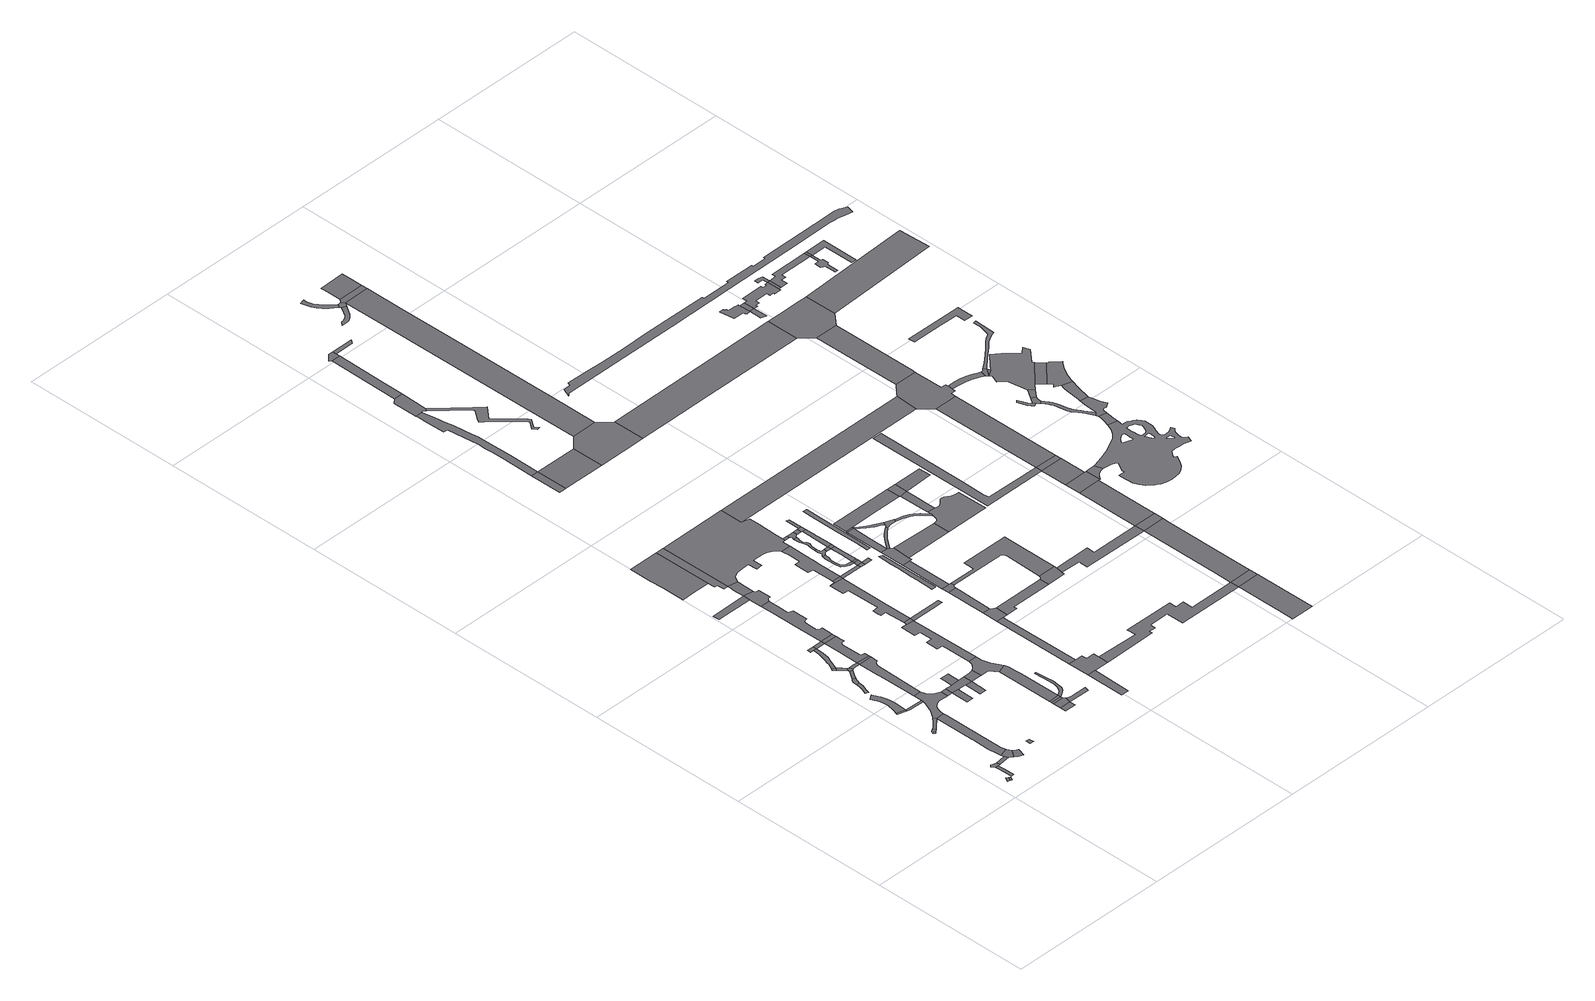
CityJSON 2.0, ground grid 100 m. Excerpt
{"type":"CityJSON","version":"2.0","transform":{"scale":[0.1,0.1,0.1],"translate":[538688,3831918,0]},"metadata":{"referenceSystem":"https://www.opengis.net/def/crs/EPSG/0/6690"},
"CityObjects":{
"road1":{"type":"Road","geometry":[{"type":"MultiSurface","lod":"1","boundaries":[[[0,1,2,3]]]}]},
"road2":{"type":"Road","geometry":[{"type":"MultiSurface","lod":"1","boundaries":[[[3,2,4,5]]]}]},
"road3":{"type":"Road","geometry":[{"type":"MultiSurface","lod":"1","boundaries":[[[6,7,8,9,10,11,12]]]}]},
"road4":{"type":"Road","geometry":[{"type":"MultiSurface","lod":"1","boundaries":[[[13,14,15,8,7,16,17]]]}]},
"road5":{"type":"Road","attributes":{"RoadStructureAttribute.sectionType":"1"},"geometry":[{"type":"MultiSurface","lod":"1","boundaries":[[[18,19,17,16,20,21]]]}]},
"road6":{"type":"Road","attributes":{"RoadStructureAttribute.sectionType":"1"},"geometry":[{"type":"MultiSurface","lod":"1","boundaries":[[[22,23,24,25]]]}]},
"road7":{"type":"Road","geometry":[{"type":"MultiSurface","lod":"1","boundaries":[[[26,27,18,21,28,29]]]}]},
"road8":{"type":"Road","geometry":[{"type":"MultiSurface","lod":"1","boundaries":[[[30,31,22,25,32]]]}]},
"road9":{"type":"Road","geometry":[{"type":"MultiSurface","lod":"1","boundaries":[[[33,29,28,34,35,36]]]}]},
"road10":{"type":"Road","geometry":[{"type":"MultiSurface","lod":"1","boundaries":[[[37,38,39,40,30,32,41,42]]]}]},
"road11":{"type":"Road","geometry":[{"type":"MultiSurface","lod":"1","boundaries":[[[43,44,45,46]]]}]},
"road12":{"type":"Road","attributes":{"RoadStructureAttribute.sectionType":"1"},"geometry":[{"type":"MultiSurface","lod":"1","boundaries":[[[42,47,48,49,50,51,52,27,26,53,54,55,56,57]]]}]},
"road13":{"type":"Road","attributes":{"RoadStructureAttribute.sectionType":"1"},"geometry":[{"type":"MultiSurface","lod":"1","boundaries":[[[58,59,60,61,62,63,64,65,66,67,68,69,43,46]]]}]},
"road14":{"type":"Road","attributes":{"RoadStructureAttribute.sectionType":"1"},"geometry":[{"type":"MultiSurface","lod":"1","boundaries":[[[70,46,45,71,72,73,74]]]}]},
"road15":{"type":"Road","attributes":{"RoadStructureAttribute.sectionType":"1"},"geometry":[{"type":"MultiSurface","lod":"1","boundaries":[[[75,76,77,78,79,80,81,82]]]}]},
"road16":{"type":"Road","geometry":[{"type":"MultiSurface","lod":"1","boundaries":[[[83,84,85,86]]]}]},
"road17":{"type":"Road","geometry":[{"type":"MultiSurface","lod":"1","boundaries":[[[87,88,89,78,77,90,91,92]]]}]},
"road18":{"type":"Road","geometry":[{"type":"MultiSurface","lod":"1","boundaries":[[[93,74,73,94,95,96,97,98,99,37,42,57,100,101,102,103,104,105,106,107,108,109,110,111]]]}]},
"road19":{"type":"Road","geometry":[{"type":"MultiSurface","lod":"1","boundaries":[[[112,113,114,115]]]}]},
"road20":{"type":"Road","attributes":{"RoadStructureAttribute.sectionType":"1"},"geometry":[{"type":"MultiSurface","lod":"1","boundaries":[[[116,87,92,117,118]]]}]},
"road21":{"type":"Road","attributes":{"RoadStructureAttribute.sectionType":"1"},"geometry":[{"type":"MultiSurface","lod":"1","boundaries":[[[119,120,115,114,121,122,123]]]}]},
"road22":{"type":"Road","geometry":[{"type":"MultiSurface","lod":"1","boundaries":[[[124,123,122,125,116,118,126,127]]]}]},
"road23":{"type":"Road","attributes":{"RoadStructureAttribute.sectionType":"1"},"geometry":[{"type":"MultiSurface","lod":"1","boundaries":[[[128,129,130,131,132,112,115,133,134,135,136,137,138]]]}]},
"road24":{"type":"Road","attributes":{"RoadStructureAttribute.sectionType":"1"},"geometry":[{"type":"MultiSurface","lod":"1","boundaries":[[[139,140,127,126,141,142,143,144]]]}]},
"road25":{"type":"Road","attributes":{"RoadStructureAttribute.sectionType":"1"},"geometry":[{"type":"MultiSurface","lod":"1","boundaries":[[[143,145,146,147,148,149,93,111,150,151,152,153,154]]]}]},
"road26":{"type":"Road","geometry":[{"type":"MultiSurface","lod":"1","boundaries":[[[107,106,155,156]]]}]},
"road27":{"type":"Road","geometry":[{"type":"MultiSurface","lod":"1","boundaries":[[[157,158,159,128,138,160]]]}]},
"road28":{"type":"Road","geometry":[{"type":"MultiSurface","lod":"1","boundaries":[[[155,161,162,163]]]}]},
"road29":{"type":"Road","geometry":[{"type":"MultiSurface","lod":"1","boundaries":[[[144,143,154,164]]]}]},
"road30":{"type":"Road","attributes":{"RoadStructureAttribute.sectionType":"1"},"geometry":[{"type":"MultiSurface","lod":"1","boundaries":[[[165,160,138,166]]]}]},
"road31":{"type":"Road","geometry":[{"type":"MultiSurface","lod":"1","boundaries":[[[167,168,169,156,155,163,170,171,172]]]}]},
"road32":{"type":"Road","attributes":{"RoadStructureAttribute.sectionType":"1"},"geometry":[{"type":"MultiSurface","lod":"1","boundaries":[[[166,173,144,164,174,175,176,177,178,179,180,181,182,183,184]]]}]},
"road33":{"type":"Road","geometry":[{"type":"MultiSurface","lod":"1","boundaries":[[[185,186,187,188,169,168]]]}]},
"road34":{"type":"Road","geometry":[{"type":"MultiSurface","lod":"1","boundaries":[[[171,189,190,172]]]}]},
"road35":{"type":"Road","geometry":[{"type":"MultiSurface","lod":"1","boundaries":[[[191,165,166,184]]]}]},
"road36":{"type":"Road","attributes":{"RoadStructureAttribute.sectionType":"1"},"geometry":[{"type":"MultiSurface","lod":"1","boundaries":[[[192,193,194,195,196,197]]]}]},
"road37":{"type":"Road","geometry":[{"type":"MultiSurface","lod":"1","boundaries":[[[198,199,200,201]]]}]},
"road38":{"type":"Road","attributes":{"RoadStructureAttribute.sectionType":"1"},"geometry":[{"type":"MultiSurface","lod":"1","boundaries":[[[202,203,204,167,172,205]]]}]},
"road39":{"type":"Road","attributes":{"RoadStructureAttribute.sectionType":"1"},"geometry":[{"type":"MultiSurface","lod":"1","boundaries":[[[206,207,208,209,210,211,212,213,214,215,216,217,218,219,220,221,222,223,224,165,191]]]}]},
"road40":{"type":"Road","geometry":[{"type":"MultiSurface","lod":"1","boundaries":[[[225,198,201,226,227]]]}]},
"road41":{"type":"Road","geometry":[{"type":"MultiSurface","lod":"1","boundaries":[[[228,225,227,229]]]}]},
"road42":{"type":"Road","attributes":{"RoadStructureAttribute.sectionType":"1"},"geometry":[{"type":"MultiSurface","lod":"1","boundaries":[[[230,228,229,231]]]}]},
"road43":{"type":"Road","attributes":{"RoadStructureAttribute.sectionType":"1"},"geometry":[{"type":"MultiSurface","lod":"1","boundaries":[[[232,233,234,235,236,237,238]]]}]},
"road44":{"type":"Road","attributes":{"RoadStructureAttribute.sectionType":"1"},"geometry":[{"type":"MultiSurface","lod":"1","boundaries":[[[239,240,241,242,243,244,230,231]]]}]},
"road45":{"type":"Road","geometry":[{"type":"MultiSurface","lod":"1","boundaries":[[[197,196,222,221,245,246,247,248,249,250,251]]]}]},
"road46":{"type":"Road","attributes":{"RoadStructureAttribute.sectionType":"1"},"geometry":[{"type":"MultiSurface","lod":"1","boundaries":[[[252,253,254,197,251,255,256,257]]]}]},
"road47":{"type":"Road","geometry":[{"type":"MultiSurface","lod":"1","boundaries":[[[258,259,260,261,262,263,264,202,205,265,243,242]]]}]},
"road48":{"type":"Road","geometry":[{"type":"MultiSurface","lod":"1","boundaries":[[[266,267,268,269,226,201]]]}]},
"road49":{"type":"Road","attributes":{"RoadStructureAttribute.sectionType":"1"},"geometry":[{"type":"MultiSurface","lod":"1","boundaries":[[[270,271,272,273,274,275,276,277,278,279,280,281,231,229]]]}]},
"road50":{"type":"Road","geometry":[{"type":"MultiSurface","lod":"1","boundaries":[[[238,237,282,283,284,252,285]]]}]},
"road51":{"type":"Road","attributes":{"RoadStructureAttribute.sectionType":"1"},"geometry":[{"type":"MultiSurface","lod":"1","boundaries":[[[286,287,288,289,290,291,292,262,261,293]]]}]},
"road52":{"type":"Road","geometry":[{"type":"MultiSurface","lod":"1","boundaries":[[[294,295,296,286,293]]]}]},
"road53":{"type":"Road","attributes":{"RoadStructureAttribute.sectionType":"1"},"geometry":[{"type":"MultiSurface","lod":"1","boundaries":[[[297,298,299,300,301]]]}]},
"road54":{"type":"Road","attributes":{"RoadStructureAttribute.sectionType":"1"},"geometry":[{"type":"MultiSurface","lod":"1","boundaries":[[[302,303,304,305,306,307,308,309,310,311,312,295,294,313,314,315,316]]]}]},
"road55":{"type":"Road","geometry":[{"type":"MultiSurface","lod":"1","boundaries":[[[317,297,301,318,319,320,321,322,323]]]}]},
"road56":{"type":"Road","geometry":[{"type":"MultiSurface","lod":"1","boundaries":[[[324,325,294,293]]]}]},
"road57":{"type":"Road","geometry":[{"type":"MultiSurface","lod":"1","boundaries":[[[326,327,328,302,316,329]]]}]},
"road58":{"type":"Road","geometry":[{"type":"MultiSurface","lod":"1","boundaries":[[[285,252,257,330,331,332,333,334,335,336,337,338,339,340,341,342,343,344,345,346,347,348,349,350,351,352,353]]]}]},
"road59":{"type":"Road","attributes":{"RoadStructureAttribute.sectionType":"1"},"geometry":[{"type":"MultiSurface","lod":"1","boundaries":[[[354,317,323,355,356]]]}]},
"road60":{"type":"Road","attributes":{"RoadStructureAttribute.sectionType":"1"},"geometry":[{"type":"MultiSurface","lod":"1","boundaries":[[[344,357,358,359,360,361,362,363,364,365,326,329,366,367,368,369,345]]]}]},
"road61":{"type":"Road","geometry":[{"type":"MultiSurface","lod":"1","boundaries":[[[370,371,372,373,374]]]}]},
"road62":{"type":"Road","attributes":{"RoadStructureAttribute.sectionType":"1"},"geometry":[{"type":"MultiSurface","lod":"1","boundaries":[[[375,329,316,376,377]]]}]},
"road63":{"type":"Road","geometry":[{"type":"MultiSurface","lod":"1","boundaries":[[[378,354,356,379,380,381,382,383]]]}]},
"road64":{"type":"Road","geometry":[{"type":"MultiSurface","lod":"1","boundaries":[[[384,385,386,387,388,389,390,391,392,393,394,395,396,397,398,399,400,401,402,403,404]]]}]},
"road65":{"type":"Road","attributes":{"RoadStructureAttribute.sectionType":"1"},"geometry":[{"type":"MultiSurface","lod":"1","boundaries":[[[405,406,378,383,407,408]]]}]},
"road66":{"type":"Road","attributes":{"RoadStructureAttribute.sectionType":"1"},"geometry":[{"type":"MultiSurface","lod":"1","boundaries":[[[409,410,411,412,413,414,415,416,417,418,419,420,421,422,423,424,425,426,427,428,429,430,370,374]]]}]},
"road67":{"type":"Road","geometry":[{"type":"MultiSurface","lod":"1","boundaries":[[[431,377,376,432]]]}]},
"road68":{"type":"Road","geometry":[{"type":"MultiSurface","lod":"1","boundaries":[[[433,434,435,436,437,438,394,393,439,440,441]]]}]},
"road69":{"type":"Road","attributes":{"RoadStructureAttribute.sectionType":"1"},"geometry":[{"type":"MultiSurface","lod":"1","boundaries":[[[442,403,377,431]]]}]},
"road70":{"type":"Road","geometry":[{"type":"MultiSurface","lod":"1","boundaries":[[[443,404,403,442]]]}]},
"road71":{"type":"Road","geometry":[{"type":"MultiSurface","lod":"1","boundaries":[[[348,347,444,445]]]}]},
"road72":{"type":"Road","geometry":[{"type":"MultiSurface","lod":"1","boundaries":[[[446,447,448,449,450,451,452,453,454,435,434,455,456,457,458,459,460,461,462,463,464]]]}]},
"road73":{"type":"Road","attributes":{"RoadStructureAttribute.sectionType":"1"},"geometry":[{"type":"MultiSurface","lod":"1","boundaries":[[[374,373,465,466]]]}]},
"road74":{"type":"Road","geometry":[{"type":"MultiSurface","lod":"1","boundaries":[[[467,468,469,406,405,408,470,471,472,473]]]}]},
"road75":{"type":"Road","geometry":[{"type":"MultiSurface","lod":"1","boundaries":[[[474,441,440,475,476]]]}]},
"road76":{"type":"Road","geometry":[{"type":"MultiSurface","lod":"1","boundaries":[[[477,478,431,432]]]}]},
"road77":{"type":"Road","attributes":{"RoadStructureAttribute.sectionType":"1"},"geometry":[{"type":"MultiSurface","lod":"1","boundaries":[[[479,480,481,476,482,483,404,443]]]}]},
"road78":{"type":"Road","geometry":[{"type":"MultiSurface","lod":"1","boundaries":[[[445,444,484,446,464,485,486,487]]]}]},
"road79":{"type":"Road","geometry":[{"type":"MultiSurface","lod":"1","boundaries":[[[488,489,490,491,492,493,494,495,496,497]]]}]},
"road80":{"type":"Road","geometry":[{"type":"MultiSurface","lod":"1","boundaries":[[[474,476,481,498]]]}]},
"road81":{"type":"Road","attributes":{"RoadStructureAttribute.sectionType":"1"},"geometry":[{"type":"MultiSurface","lod":"1","boundaries":[[[499,500,469,468,467,473,501]]]}]},
"road82":{"type":"Road","attributes":{"RoadStructureAttribute.sectionType":"1"},"geometry":[{"type":"MultiSurface","lod":"1","boundaries":[[[487,486,502,503,504]]]}]},
"road83":{"type":"Road","attributes":{"RoadStructureAttribute.sectionType":"1"},"geometry":[{"type":"MultiSurface","lod":"1","boundaries":[[[505,506,507,508,509,510,511,512,474,498]]]}]},
"road84":{"type":"Road","geometry":[{"type":"MultiSurface","lod":"1","boundaries":[[[513,514,420,419,515,516,517,518,519,520,521]]]}]},
"road85":{"type":"Road","geometry":[{"type":"MultiSurface","lod":"1","boundaries":[[[522,523,504,503,509,508]]]}]},
"road86":{"type":"Road","geometry":[{"type":"MultiSurface","lod":"1","boundaries":[[[524,525,523,522]]]}]},
"road87":{"type":"Road","attributes":{"RoadStructureAttribute.sectionType":"1"},"geometry":[{"type":"MultiSurface","lod":"1","boundaries":[[[380,379,526,527,528,529]]]}]},
"road88":{"type":"Road","geometry":[{"type":"MultiSurface","lod":"1","boundaries":[[[530,499,501,531,532,533,534,535]]]}]},
"road89":{"type":"Road","attributes":{"RoadStructureAttribute.sectionType":"1"},"geometry":[{"type":"MultiSurface","lod":"1","boundaries":[[[536,530,535,537,538]]]}]},
"road90":{"type":"Road","attributes":{"RoadStructureAttribute.sectionType":"1"},"geometry":[{"type":"MultiSurface","lod":"1","boundaries":[[[539,540,541,542,543,544,545,546,520,519,547,548,549,550,551,552,553,554,555,556,557,558,559,560]]]}]},
"road91":{"type":"Road","geometry":[{"type":"MultiSurface","lod":"1","boundaries":[[[561,562,563,564,565,566,567,568,569,570]]]}]},
"road92":{"type":"Road","attributes":{"RoadStructureAttribute.sectionType":"1"},"geometry":[{"type":"MultiSurface","lod":"1","boundaries":[[[571,572,513,521,573,574]]]}]},
"road93":{"type":"Road","geometry":[{"type":"MultiSurface","lod":"1","boundaries":[[[575,536,538,576]]]}]},
"road94":{"type":"Road","geometry":[{"type":"MultiSurface","lod":"1","boundaries":[[[577,578,579,580,535,534,581,582,583]]]}]},
"road95":{"type":"Road","attributes":{"RoadStructureAttribute.sectionType":"1"},"geometry":[{"type":"MultiSurface","lod":"1","boundaries":[[[584,585,586,587,472,471,588,589,590,591,592,593]]]}]},
"road96":{"type":"Road","geometry":[{"type":"MultiSurface","lod":"1","boundaries":[[[594,595,571,574,596,597]]]}]},
"road97":{"type":"Road","attributes":{"RoadStructureAttribute.sectionType":"1"},"geometry":[{"type":"MultiSurface","lod":"1","boundaries":[[[598,599,600,601,602,603,319,318,604,605,606,607,608,609,610,611,612]]]}]},
"road98":{"type":"Road","geometry":[{"type":"MultiSurface","lod":"1","boundaries":[[[613,614,615,576,538,616,617,618,619,620,621]]]}]},
"road99":{"type":"Road","geometry":[{"type":"MultiSurface","lod":"1","boundaries":[[[622,623,466,465,624,625,626,627]]]}]},
"road100":{"type":"Road","attributes":{"RoadStructureAttribute.sectionType":"1"},"geometry":[{"type":"MultiSurface","lod":"1","boundaries":[[[533,532,628,629]]]}]},
"road101":{"type":"Road","geometry":[{"type":"MultiSurface","lod":"1","boundaries":[[[592,630,631,529,528,632,633,634,593]]]}]},
"road102":{"type":"Road","geometry":[{"type":"MultiSurface","lod":"1","boundaries":[[[635,621,620,636,637,577,583,638,639,640]]]}]},
"road103":{"type":"Road","geometry":[{"type":"MultiSurface","lod":"1","boundaries":[[[641,642,597,596]]]}]},
"road104":{"type":"Road","attributes":{"RoadStructureAttribute.sectionType":"1"},"geometry":[{"type":"MultiSurface","lod":"1","boundaries":[[[643,575,576,644,645,646,647]]]}]},
"road105":{"type":"Road","geometry":[{"type":"MultiSurface","lod":"1","boundaries":[[[648,649,650,651,652,640,639,653,654,655,656,657,658]]]}]},
"road106":{"type":"Road","attributes":{"RoadStructureAttribute.sectionType":"1"},"geometry":[{"type":"MultiSurface","lod":"1","boundaries":[[[659,660,661,623,622,662,663,664,665,666]]]}]},
"road107":{"type":"Road","attributes":{"RoadStructureAttribute.sectionType":"1"},"geometry":[{"type":"MultiSurface","lod":"1","boundaries":[[[667,668,669,670,671,672,673]]]}]},
"road108":{"type":"Road","geometry":[{"type":"MultiSurface","lod":"1","boundaries":[[[674,675,676,677,678,679,680,681,682,683,684,685,686,687,688,673,672,658,657,689,690,691,629,628]]]}]},
"road109":{"type":"Road","geometry":[{"type":"MultiSurface","lod":"1","boundaries":[[[692,693,694,695,696,697,698,699,700,701,702,703,704]]]}]},
"road110":{"type":"Road","geometry":[{"type":"MultiSurface","lod":"1","boundaries":[[[647,646,670,669,705]]]}]},
"road111":{"type":"Road","attributes":{"RoadStructureAttribute.sectionType":"1"},"geometry":[{"type":"MultiSurface","lod":"1","boundaries":[[[706,707,708,709,710,711,712,713,714,715,716,717,718,719]]]}]},
"road112":{"type":"Road","attributes":{"RoadStructureAttribute.sectionType":"1"},"geometry":[{"type":"MultiSurface","lod":"1","boundaries":[[[720,721,634,633,722,723,724,725]]]}]},
"road113":{"type":"Road","attributes":{"RoadStructureAttribute.sectionType":"1"},"geometry":[{"type":"MultiSurface","lod":"1","boundaries":[[[726,353,352,727,728]]]}]},
"road114":{"type":"Road","geometry":[{"type":"MultiSurface","lod":"1","boundaries":[[[729,730,719,718,692,704,659]]]}]},
"road115":{"type":"Road","attributes":{"RoadStructureAttribute.sectionType":"1"},"geometry":[{"type":"MultiSurface","lod":"1","boundaries":[[[611,731,732,733,734,735,736]]]}]},
"road116":{"type":"Road","geometry":[{"type":"MultiSurface","lod":"1","boundaries":[[[737,738,705,669]]]}]},
"road117":{"type":"Road","geometry":[{"type":"MultiSurface","lod":"1","boundaries":[[[612,611,736,739]]]}]},
"road118":{"type":"Road","geometry":[{"type":"MultiSurface","lod":"1","boundaries":[[[740,729,659,666,741]]]}]},
"road119":{"type":"Road","attributes":{"RoadStructureAttribute.sectionType":"1"},"geometry":[{"type":"MultiSurface","lod":"1","boundaries":[[[742,743,744,745,746,740,741]]]}]},
"road120":{"type":"Road","attributes":{"RoadStructureAttribute.sectionType":"1"},"geometry":[{"type":"MultiSurface","lod":"1","boundaries":[[[724,747,748,612,739,749,750,751]]]}]},
"road121":{"type":"Road","geometry":[{"type":"MultiSurface","lod":"1","boundaries":[[[725,724,751,752,753]]]}]},
"road122":{"type":"Road","attributes":{"RoadStructureAttribute.sectionType":"1"},"geometry":[{"type":"MultiSurface","lod":"1","boundaries":[[[627,626,754,755,756,757]]]}]},
"road123":{"type":"Road","attributes":{"RoadStructureAttribute.sectionType":"1"},"geometry":[{"type":"MultiSurface","lod":"1","boundaries":[[[758,759,760,761,762,763,764,765,766]]]}]},
"road124":{"type":"Road","attributes":{"RoadStructureAttribute.sectionType":"1"},"geometry":[{"type":"MultiSurface","lod":"1","boundaries":[[[767,725,753,768,769]]]}]},
"road125":{"type":"Road","geometry":[{"type":"MultiSurface","lod":"1","boundaries":[[[770,767,769,771,772,773]]]}]},
"road126":{"type":"Road","attributes":{"RoadStructureAttribute.sectionType":"1"},"geometry":[{"type":"MultiSurface","lod":"1","boundaries":[[[765,774,775,770,773,776]]]}]},
"road127":{"type":"Road","geometry":[{"type":"MultiSurface","lod":"1","boundaries":[[[766,765,776,777]]]}]},
"road128":{"type":"Road","attributes":{"RoadStructureAttribute.sectionType":"1"},"geometry":[{"type":"MultiSurface","lod":"1","boundaries":[[[778,779,772,771,780,781,782,783]]]}]},
"road129":{"type":"Road","attributes":{"RoadStructureAttribute.sectionType":"1"},"geometry":[{"type":"MultiSurface","lod":"1","boundaries":[[[784,766,777,785]]]}]},
"road130":{"type":"Road","geometry":[{"type":"MultiSurface","lod":"1","boundaries":[[[786,787,788,789,728,727,790,791,784,785,792,793,794,795,796,797,798,799]]]}]},
"road131":{"type":"Road","geometry":[{"type":"MultiSurface","lod":"1","boundaries":[[[800,801,802,803,804,805,806,807,808,809,810,811,812,813,814,815,816,817,818,819,820,821,822,823,824,825,826,827,828,829,778,783,830,831,832,833,834,835,836,837,838,839,840,841,842,843,844,845,846,847,848,849,850,851,852,853,854,855,856,857,858,859,860,861,862,863,864,865,866,867,868,869,870,871,872,873,874,875,876,877,878,879],[880,881,882,883,884,885,886,887,888,889,890,891,892,893,894],[895,896,897,898,899,900,901,902,903,904,905,906,907,908,909,910,911],[912,913,914,915,916,917,918,919,920,921,922,923,924,925,926,927,928,929,930,931],[932,933,934,935,936,937,938,939,940,941,942,943,944,945,946,947,948,949,950,951,952,953]]]}]},
"road132":{"type":"Road","attributes":{"RoadStructureAttribute.sectionType":"1"},"geometry":[{"type":"MultiSurface","lod":"1","boundaries":[[[954,955,956,786,799,957,958]]]}]},
"road133":{"type":"Road","geometry":[{"type":"MultiSurface","lod":"1","boundaries":[[[959,960,961,962,963,964,965,966,967,968,969,970,971,972,973]]]}]},
"road134":{"type":"Road","geometry":[{"type":"MultiSurface","lod":"1","boundaries":[[[974,975,976,977,978,979,980,981,982]]]}]},
"road135":{"type":"Road","attributes":{"RoadStructureAttribute.sectionType":"1"},"geometry":[{"type":"MultiSurface","lod":"1","boundaries":[[[983,984,985,986,987,988,989,990,991,992,993,994,995,996,997,998,999,1000,1001,1002,1003,1004,1005,1006,1007,1008,1009,1010,1011,1012,1013,1014,1015]]]}]},
"road136":{"type":"Road","attributes":{"RoadStructureAttribute.sectionType":"1"},"geometry":[{"type":"MultiSurface","lod":"1","boundaries":[[[1016,1017,1018,1019,1020,795,794,1021,1022,1023,1024,1025,1026,1027]]]}]},
"road137":{"type":"Road","geometry":[{"type":"MultiSurface","lod":"1","boundaries":[[[1028,1029,1030,972]]]}]},
"road138":{"type":"Road","geometry":[{"type":"MultiSurface","lod":"1","boundaries":[[[1031,982,981,1032,1033,1034,1035,1036]]]}]},
"road139":{"type":"Road","geometry":[{"type":"MultiSurface","lod":"1","boundaries":[[[973,972,1030,1037]]]}]},
"road140":{"type":"Road","attributes":{"RoadStructureAttribute.sectionType":"1"},"geometry":[{"type":"MultiSurface","lod":"1","boundaries":[[[1038,1039,1040,1041,1042,1043,1044,1045,1046,1047,1048,1033,1032,1049,1050,1051,1052,1053,1054,1055,1056,1057,1058,1059,1060,1061]]]}]},
"road141":{"type":"Road","geometry":[{"type":"MultiSurface","lod":"1","boundaries":[[[1062,1063,1064,819,818,1065,1066]]]}]},
"road142":{"type":"Road","attributes":{"RoadStructureAttribute.sectionType":"1"},"geometry":[{"type":"MultiSurface","lod":"1","boundaries":[[[1067,1031,1036,1068]]]}]},
"road143":{"type":"Road","geometry":[{"type":"MultiSurface","lod":"1","boundaries":[[[1069,1070,757,756,1071,954,958,1072,1073]]]}]},
"road144":{"type":"Road","geometry":[{"type":"MultiSurface","lod":"1","boundaries":[[[1074,1075,1027,1026,1076,1077]]]}]},
"road145":{"type":"Road","attributes":{"RoadStructureAttribute.sectionType":"1"},"geometry":[{"type":"MultiSurface","lod":"1","boundaries":[[[1077,1076,1078]]]}]},
"road146":{"type":"Road","geometry":[{"type":"MultiSurface","lod":"1","boundaries":[[[1079,1080,1081,1061,1060,1062,1066,1082,1083,1084,1085,1086,1087,1088,1089,1090]]]}]},
"road147":{"type":"Road","geometry":[{"type":"MultiSurface","lod":"1","boundaries":[[[1091,1092,1093,1094,1095,1096,1037,1030,1097,1098,1099,1100,1101,1102,1103,1104,1105,1106,1107]]]}]},
"road148":{"type":"Road","attributes":{"RoadStructureAttribute.sectionType":"1"},"geometry":[{"type":"MultiSurface","lod":"1","boundaries":[[[1108,1109,1110,1111,1112,1113,1079,1090,1114,1115,1116]]]}]},
"road149":{"type":"Road","geometry":[{"type":"MultiSurface","lod":"1","boundaries":[[[1117,1118,1119,1120,1121,1122,1123,1078,1076,1124,1125,1126,1127,1067,1068,1128,1129]]]}]},
"road150":{"type":"Road","attributes":{"RoadStructureAttribute.sectionType":"1"},"geometry":[{"type":"MultiSurface","lod":"1","boundaries":[[[1129,1128,1130,1131]]]}]},
"road151":{"type":"Road","geometry":[{"type":"MultiSurface","lod":"1","boundaries":[[[1132,1107,1106,1133]]]}]},
"road152":{"type":"Road","geometry":[{"type":"MultiSurface","lod":"1","boundaries":[[[1134,1135,1136,1137,1138,1107,1132]]]}]},
"road153":{"type":"Road","geometry":[{"type":"MultiSurface","lod":"1","boundaries":[[[1139,1140,1131,1130,1141,1142,1143,1144,1145,1146,1108,1116,1147,1148,1149,1150,1151,1152]]]}]},
"road154":{"type":"Road","attributes":{"RoadStructureAttribute.sectionType":"1"},"geometry":[{"type":"MultiSurface","lod":"1","boundaries":[[[1153,1154,1155,1156,1157,1158,1159,1160,1161,1162,1163,1164,1165,1166,1167,1168,1169,1170,1074,1077]]]}]},
"road155":{"type":"Road","attributes":{"RoadStructureAttribute.sectionType":"1"},"geometry":[{"type":"MultiSurface","lod":"1","boundaries":[[[1171,1172,1173,1174,1175,1176,1177,1178,1179]]]}]},
"road156":{"type":"Road","geometry":[{"type":"MultiSurface","lod":"1","boundaries":[[[1180,1181,1182,1132,1133,1183,1184,1185,1186,1187]]]}]},
"road157":{"type":"Road","geometry":[{"type":"MultiSurface","lod":"1","boundaries":[[[1187,1188,1189,1190,1191,1192,1193,1194,1195,1196,1197,1198]]]}]},
"road158":{"type":"Road","geometry":[{"type":"MultiSurface","lod":"1","boundaries":[[[1199,1180,1187,1198]]]}]},
"road159":{"type":"Road","attributes":{"RoadStructureAttribute.sectionType":"1"},"geometry":[{"type":"MultiSurface","lod":"1","boundaries":[[[1200,1201,1073,1072,1202,1203]]]}]},
"road160":{"type":"Road","geometry":[{"type":"MultiSurface","lod":"1","boundaries":[[[1204,1205,1206,1207,1199,1198]]]}]}
},
"vertices":[
[86,149,0],[74,124,0],[87,119,0],[99,142,0],
[100,115,0],[109,137,0],
[135,207,0],[133,247,0],[115,247,0],[116,215,0],[119,148,0],[119,140,0],[138,141,0],
[123,275,0],[113,280,0],[99,269,0],[148,249,0],[145,270,0],
[210,278,0],[175,274,0],[182,253,0],[220,258,0],
[106,677,0],[94,672,0],[103,661,0],[113,669,0],
[257,311,0],[205,297,0],[240,241,0],[270,284,0],
[116,697,0],[100,685,0],[131,684,0],
[293,269,0],[258,226,0],[288,214,0],[303,266,0],
[183,759,0],[166,740,0],[134,708,0],[131,705,0],[141,692,0],[198,745,0],
[84,923,0],[81,911,0],[137,895,0],[139,907,0],
[198,495,0],[198,491,0],[197,382,0],[197,363,0],[200,333,0],[202,308,0],[255,325,0],[252,344,0],[251,500,0],[250,723,0],[250,745,0],
[141,990,0],[140,1025,0],[135,1047,0],[126,1071,0],[125,1074,0],[104,1119,0],[75,1096,0],[92,1064,0],[95,1052,0],[100,1029,0],[103,997,0],[91,947,0],
[162,906,0],[160,892,0],[187,890,0],[247,886,0],[251,901,0],
[119,1167,0],[129,1199,0],[136,1232,0],[116,1227,0],[111,1204,0],[106,1182,0],[92,1149,0],[111,1143,0],
[400,285,0],[380,285,0],[380,257,0],[403,255,0],
[131,1280,0],[125,1272,0],[116,1257,0],[141,1250,0],[141,1251,0],[148,1270,0],
[251,956,0],[249,881,0],[247,873,0],[232,836,0],[220,808,0],[198,775,0],[194,771,0],[250,763,0],[255,788,0],[270,813,0],[287,826,0],[310,834,0],[328,834,0],[371,833,0],[372,879,0],[341,892,0],[321,909,0],[306,929,0],[298,956,0],
[121,1414,0],[112,1401,0],[129,1389,0],[142,1405,0],
[167,1332,0],[163,1295,0],[187,1328,0],
[162,1382,0],[158,1386,0],[147,1370,0],[170,1345,0],[177,1360,0],
[182,1357,0],[170,1340,0],[195,1333,0],[190,1355,0],
[167,1585,0],[163,1542,0],[151,1497,0],[140,1459,0],[139,1454,0],[146,1420,0],[161,1460,0],[176,1495,0],[183,1532,0],[186,1572,0],[187,1582,0],
[220,1355,0],[202,1355,0],[201,1334,0],[210,1335,0],[247,1336,0],[247,1353,0],
[248,1209,0],[249,1191,0],[250,1083,0],[251,991,0],[251,986,0],[303,1261,0],[308,1274,0],[315,1284,0],[330,1292,0],[330,1336,0],
[402,832,0],[403,879,0],
[162,1610,0],[145,1605,0],[145,1585,0],[187,1607,0],
[403,725,0],[443,725,0],[445,830,0],
[330,1349,0],
[247,1608,0],[247,1583,0],
[539,881,0],[502,881,0],[447,878,0],[474,829,0],[500,828,0],[540,826,0],
[247,1481,0],[330,1381,0],[317,1381,0],[307,1386,0],[302,1394,0],[303,1509,0],[303,1514,0],[303,1519,0],[310,1526,0],[330,1526,0],[330,1554,0],[330,1584,0],
[503,957,0],[474,958,0],[448,958,0],[449,925,0],
[498,724,0],[538,724,0],
[329,1609,0],
[107,2151,0],[14,2151,0],[17,2111,0],[110,2111,0],[242,2110,0],[242,2153,0],
[697,348,0],[697,310,0],[765,311,0],[764,349,0],
[609,887,0],[591,884,0],[567,881,0],[608,825,0],
[329,1634,0],[329,1681,0],[316,1681,0],[306,1689,0],[301,1696,0],[302,1749,0],[303,1776,0],[308,1786,0],[315,1789,0],[330,1792,0],[330,1886,0],[312,1891,0],[302,1896,0],[299,1903,0],[300,1968,0],[300,2028,0],[243,2028,0],[244,1949,0],[245,1801,0],
[697,396,0],[774,384,0],[764,396,0],
[697,411,0],[764,411,0],
[697,426,0],[763,426,0],
[1,2720,0],[2,2579,0],[5,2496,0],[7,2355,0],[83,2356,0],[192,2357,0],[191,2721,0],
[761,691,0],[760,731,0],[758,773,0],[750,796,0],[695,778,0],[696,656,0],
[305,2041,0],[315,2049,0],[330,2051,0],[331,2131,0],[314,2131,0],[309,2136,0],[304,2146,0],
[243,2265,0],[243,2247,0],[242,2222,0],[305,2208,0],[305,2243,0],[306,2256,0],
[717,865,0],[709,888,0],[704,915,0],[703,951,0],[651,950,0],[644,922,0],[626,900,0],[662,825,0],
[899,347,0],[906,375,0],[804,374,0],[786,379,0],
[786,424,0],[808,439,0],[823,462,0],[828,492,0],[830,529,0],[827,577,0],[821,642,0],[811,639,0],[817,539,0],[818,504,0],[808,476,0],[793,449,0],
[193,2312,0],[213,2312,0],[215,2265,0],[241,2721,0],
[613,1392,0],[613,1299,0],[650,1297,0],[651,1215,0],[613,1214,0],[613,1139,0],[649,1135,0],[697,1385,0],
[699,1413,0],[651,1411,0],[652,1392,0],
[989,434,0],[989,196,0],[1038,196,0],[1041,416,0],[1041,434,0],
[610,1894,0],[610,1870,0],[610,1802,0],[630,1800,0],[645,1799,0],[649,1599,0],[650,1595,0],[612,1593,0],[612,1552,0],[613,1537,0],[648,1537,0],[698,1600,0],[697,1888,0],[697,1890,0],[698,1890,0],
[989,566,0],[1136,435,0],[1135,497,0],[1135,532,0],[1082,534,0],[1082,567,0],[1037,566,0],
[906,1385,0],[904,1412,0],
[646,1909,0],[647,1897,0],[622,1895,0],[699,1910,0],
[313,2271,0],[323,2289,0],[338,2301,0],[358,2309,0],[387,2314,0],[445,2317,0],[448,2260,0],[453,2260,0],[488,2263,0],[487,2320,0],[557,2321,0],[585,2314,0],[610,2304,0],[628,2289,0],[643,2269,0],[702,2269,0],[702,2317,0],[720,2318,0],[720,2335,0],[721,2396,0],[723,2505,0],[722,2572,0],[672,2582,0],[672,2723,0],
[988,1076,0],[1032,1054,0],[1032,1076,0],
[646,2249,0],[646,2226,0],[647,2144,0],[611,2144,0],[611,2140,0],[610,2073,0],[610,2049,0],[645,2047,0],[646,1944,0],[700,2054,0],[701,2104,0],[701,2120,0],[702,2223,0],
[207,3619,0],[208,3421,0],[232,3421,0],[253,3421,0],[252,3620,0],
[713,1910,0],[829,1888,0],[829,1909,0],
[988,1176,0],[1064,1076,0],[1064,1156,0],[1051,1161,0],[1041,1166,0],[1036,1176,0],
[813,1956,0],[793,1958,0],[773,1971,0],[769,1984,0],[768,1988,0],[765,2003,0],[765,2036,0],[772,2065,0],[772,2068,0],[777,2088,0],[755,2085,0],[755,2084,0],[752,2065,0],[753,2003,0],[756,1983,0],[759,1971,0],[761,1963,0],[778,1948,0],[801,1938,0],[829,1936,0],[833,1951,0],
[1024,1419,0],[988,1418,0],[1039,1394,0],[1039,1419,0],
[255,3820,0],[254,3902,0],[253,3980,0],[250,4040,0],[245,4082,0],[239,4137,0],[231,4197,0],[218,4260,0],[215,4283,0],[208,4329,0],[197,4387,0],[154,4386,0],[155,4369,0],[156,4305,0],[159,4194,0],[186,4192,0],[195,4089,0],[203,4037,0],[206,3994,0],[206,3945,0],[209,3897,0],[210,3832,0],
[861,1912,0],[861,1887,0],
[784,2123,0],[776,2151,0],[764,2151,0],[764,2131,0],[772,2106,0],[762,2096,0],[789,2101,0],[802,2103,0],[804,2123,0],
[861,1937,0],
[861,1952,0],
[755,2318,0],[750,2335,0],
[758,2293,0],[758,2273,0],[758,2253,0],[766,2233,0],[772,2219,0],[773,2216,0],[771,2201,0],[766,2176,0],[765,2162,0],[776,2168,0],[778,2179,0],[779,2188,0],[788,2211,0],[786,2218,0],[783,2226,0],[773,2248,0],[773,2266,0],[776,2281,0],[778,2293,0],
[519,3423,0],[518,3620,0],
[1004,1463,0],[1003,1463,0],[988,1463,0],[1043,1436,0],[1051,1441,0],[1051,1463,0],[1038,1464,0],
[832,2124,0],[804,2103,0],[834,2101,0],
[910,1887,0],[909,1912,0],
[860,2016,0],[860,2032,0],[859,2101,0],[834,2030,0],[834,2022,0],
[762,2305,0],[782,2303,0],[797,2308,0],[797,2336,0],
[973,1498,0],[975,1500,0],[978,1503,0],[977,1875,0],[954,1882,0],[952,1792,0],[953,1747,0],[951,1645,0],[952,1605,0],[948,1498,0],
[859,2124,0],
[988,1741,0],[988,1500,0],[1038,1741,0],
[817,2309,0],[827,2309,0],[827,2336,0],
[858,2215,0],[858,2228,0],[858,2239,0],[857,2304,0],[835,2304,0],[834,2229,0],[833,2223,0],[833,2216,0],
[183,4564,0],[153,4541,0],[197,4389,0],[202,4392,0],[207,4389,0],[212,4387,0],[221,4380,0],[234,4397,0],[237,4563,0],
[857,2336,0],[840,2336,0],
[856,2421,0],[839,2426,0],
[1132,1077,0],[1132,1097,0],[1391,1098,0],[1391,1157,0],
[989,1896,0],[1055,1744,0],[1055,1764,0],[1059,1876,0],[1044,1888,0],[1031,1896,0],
[989,2136,0],[1030,2026,0],[1034,2136,0],
[504,3890,0],[541,3943,0],[531,3960,0],[395,4104,0],[460,4178,0],[432,4203,0],[408,4224,0],[328,4306,0],[235,4370,0],[308,4298,0],[384,4221,0],[394,4211,0],[396,4199,0],[350,4137,0],[340,4123,0],[362,4104,0],[382,4089,0],[519,3945,0],[519,3930,0],[487,3887,0],[507,3863,0],[524,3868,0],
[976,1963,0],[979,2415,0],[956,2417,0],[955,2332,0],[955,2305,0],[956,2200,0],[954,2165,0],[955,2085,0],[955,2042,0],[953,1962,0],
[188,5012,0],[184,4682,0],[239,4709,0],[243,5011,0],
[989,2146,0],[1036,2146,0],
[1155,2024,0],[1128,2007,0],[1096,1979,0],[1063,1941,0],[1091,1954,0],[1128,1989,0],[1158,2012,0],
[1516,1423,0],[1517,1531,0],[1220,1530,0],[1218,1463,0],[1396,1440,0],[1401,1437,0],[1408,1430,0],[1411,1412,0],[1408,1180,0],[1516,1180,0],
[213,5062,0],[176,5024,0],[243,5037,0],[243,5062,0],
[1761,438,0],[1762,501,0],[1707,500,0],[1707,545,0],[1397,547,0],[1398,490,0],[1466,438,0],[1465,458,0],[1508,456,0],[1510,491,0],[1633,490,0],[1634,382,0],[2048,384,0],[2048,383,0],[2047,439,0],
[1142,2077,0],[1097,2099,0],[1064,2121,0],[1057,2111,0],[1082,2091,0],[1117,2067,0],[1155,2049,0],[1165,2042,0],[1174,2058,0],
[750,3693,0],[590,3690,0],[603,3423,0],[740,3424,0],[822,3424,0],[821,3622,0],
[1347,1764,0],[1347,1866,0],
[1406,1172,0],[1399,1162,0],[1507,1098,0],[1506,1116,0],[1516,1161,0],
[1185,2052,0],[1165,2035,0],[1163,2030,0],[1188,2020,0],[1223,2020,0],[1229,2036,0],
[363,5038,0],[378,5061,0],
[990,2233,0],[1236,2148,0],[1371,2149,0],[1384,2149,0],[1384,2233,0],
[1358,1974,0],[1333,1996,0],[1313,2008,0],[1283,2021,0],[1243,2030,0],[1260,2013,0],[1305,1996,0],[1333,1979,0],[1361,1951,0],[1391,1917,0],[1393,1932,0],
[580,5294,0],[582,5057,0],[588,4026,0],[750,4027,0],[749,4076,0],[744,4723,0],[742,5058,0],[740,5295,0],
[1440,1992,0],[1440,2072,0],[1441,2152,0],[1391,2144,0],[1391,2139,0],[1393,1954,0],[1443,1955,0],
[1593,1765,0],[1621,1765,0],[1621,1954,0],[1608,1952,0],[1588,1954,0],[1571,1959,0],[1555,1971,0],[1540,1981,0],[1525,1983,0],[1513,1981,0],[1503,1973,0],[1483,1953,0],[1466,1948,0],[1458,1948,0],[1448,1950,0],[1389,1902,0],[1384,1882,0],[1371,1872,0],
[538,5285,0],[516,5245,0],[501,5222,0],[486,5209,0],[469,5202,0],[451,5199,0],[434,5179,0],[464,5177,0],[479,5177,0],[491,5184,0],[509,5195,0],[526,5212,0],[563,5268,0],
[1441,2233,0],
[530,5322,0],[492,5359,0],[472,5384,0],[459,5409,0],[449,5442,0],[449,5465,0],[419,5456,0],[424,5429,0],[432,5396,0],[447,5372,0],[465,5347,0],[490,5322,0],[528,5293,0],[543,5312,0],
[1741,1111,0],[1743,1163,0],[1631,1114,0],[1632,1055,0],[2045,1051,0],[2044,1111,0],
[1236,2725,0],[1966,2588,0],[1971,2728,0],
[563,5313,0],[555,5310,0],
[2048,364,0],[2049,197,0],[2048,76,0],[2048,3,0],[2190,2,0],[2188,384,0],
[1621,2157,0],[1621,2234,0],
[2188,440,0],
[580,5331,0],[740,5332,0],
[740,5422,0],[739,5469,0],[580,5467,0],[580,5458,0],[580,5421,0],
[2045,1026,0],[2047,541,0],[2187,543,0],[2186,1025,0],[2186,1052,0],
[2186,1075,0],[2186,1112,0],
[1011,3425,0],[1313,3427,0],[1964,3430,0],[1963,3630,0],
[1699,1815,0],[1694,1847,0],[1695,1997,0],[1697,2017,0],[1697,2577,0],[1640,2577,0],[1642,1769,0],[2041,1770,0],[2041,1809,0],
[2043,1506,0],[2186,1143,0],[2184,1507,0],
[2042,1604,0],[2197,1508,0],[2196,1605,0],[2184,1605,0],
[2041,1766,0],[2042,1746,0],[2184,1770,0],
[2183,1809,0],
[2256,1608,0],[2214,1605,0],[2215,1533,0],[2229,1545,0],[2249,1553,0],[2272,1558,0],
[2038,2514,0],[2181,2514,0],
[2040,2800,0],[1990,2748,0],[1989,2747,0],[1976,2733,0],[1971,2583,0],[2035,2517,0],[2181,2547,0],[2212,2547,0],[2212,2567,0],[2214,2600,0],[2211,2615,0],[2181,2617,0],[2180,2749,0],[2180,2800,0],
[2676,1540,0],[2675,1552,0],[2682,1576,0],[2684,1581,0],[2693,1603,0],[2702,1625,0],[2703,1641,0],[2704,1653,0],[2701,1675,0],[2693,1693,0],[2678,1711,0],[2664,1722,0],[2646,1731,0],[2637,1736,0],[2620,1739,0],[2611,1739,0],[2610,1739,0],[2601,1740,0],[2605,1776,0],[2549,1791,0],[2533,1752,0],[2532,1751,0],[2513,1721,0],[2485,1695,0],[2451,1677,0],[2432,1668,0],[2396,1649,0],[2378,1643,0],[2349,1631,0],[2301,1619,0],[2299,1556,0],[2324,1551,0],[2342,1545,0],[2344,1544,0],[2357,1534,0],[2328,1482,0],[2325,1476,0],[2328,1461,0],[2303,1461,0],[2288,1461,0],[2288,1449,0],[2288,1403,0],[2291,1366,0],[2304,1334,0],[2322,1304,0],[2355,1274,0],[2367,1268,0],[2387,1257,0],[2415,1247,0],[2455,1243,0],[2485,1245,0],[2512,1251,0],[2535,1263,0],[2562,1286,0],[2584,1316,0],[2604,1354,0],[2579,1371,0],[2589,1366,0],[2596,1377,0],[2616,1402,0],[2641,1407,0],[2651,1407,0],[2674,1405,0],[2706,1403,0],[2708,1402,0],[2733,1395,0],[2746,1390,0],[2761,1426,0],[2743,1440,0],[2737,1452,0],[2737,1473,0],[2739,1480,0],[2742,1494,0],[2750,1510,0],[2764,1525,0],[2755,1543,0],[2725,1526,0],[2706,1525,0],[2695,1526,0],[2685,1529,0],[2684,1499,0],[2687,1500,0],[2697,1500,0],[2701,1499,0],[2704,1497,0],[2705,1494,0],[2705,1493,0],[2707,1486,0],[2708,1479,0],[2708,1473,0],[2707,1468,0],[2698,1477,0],[2694,1480,0],[2690,1484,0],[2676,1497,0],[2611,1587,0],[2616,1588,0],[2630,1591,0],[2637,1592,0],[2640,1591,0],[2643,1588,0],[2645,1584,0],[2645,1578,0],[2645,1575,0],[2645,1565,0],[2642,1558,0],[2640,1551,0],[2636,1545,0],[2635,1543,0],[2629,1549,0],[2626,1555,0],[2609,1587,0],[2556,1664,0],[2554,1649,0],[2553,1644,0],[2554,1629,0],[2554,1624,0],[2551,1618,0],[2549,1616,0],[2541,1616,0],[2508,1628,0],[2501,1631,0],[2496,1635,0],[2493,1640,0],[2496,1646,0],[2502,1653,0],[2506,1658,0],[2531,1674,0],[2533,1676,0],[2543,1681,0],[2551,1678,0],[2553,1676,0],[2617,1704,0],[2626,1703,0],[2636,1700,0],[2644,1694,0],[2652,1687,0],[2658,1676,0],[2660,1669,0],[2663,1661,0],[2662,1649,0],[2661,1647,0],[2655,1632,0],[2644,1616,0],[2631,1607,0],[2629,1607,0],[2617,1606,0],[2608,1605,0],[2604,1607,0],[2599,1626,0],[2597,1653,0],[2596,1664,0],[2597,1705,0],[2608,1705,0],
[2037,3360,0],[2040,2826,0],[2040,2819,0],[2180,2819,0],[2179,3358,0],
[1954,3834,0],[1937,3834,0],[1937,3839,0],[1889,3839,0],[1887,3854,0],[1877,3854,0],[1877,3866,0],[1847,3863,0],[1860,3773,0],[1925,3772,0],[1928,3757,0],[1933,3757,0],[1933,3752,0],[1958,3754,0],[1955,3824,0],
[2393,2212,0],[2385,2232,0],[2372,2267,0],[2360,2256,0],[2378,2199,0],[2391,2179,0],[2403,2169,0],[2421,2177,0],[2411,2189,0],
[2905,4001,0],[2882,4011,0],[2847,4018,0],[2800,4018,0],[2326,4013,0],[2326,4001,0],[2237,4001,0],[2237,4012,0],[2054,4012,0],[2054,3999,0],[1873,3998,0],[1873,4011,0],[1660,4011,0],[1453,4012,0],[1298,4010,0],[1138,4011,0],[1023,4013,0],[890,4016,0],[881,3994,0],[836,3993,0],[814,3941,0],[829,3956,0],[1238,3955,0],[1593,3956,0],[2016,3960,0],[2438,3962,0],[2770,3967,0],[2803,3965,0],[2825,3963,0],[2865,3956,0],[2898,3949,0],[2913,3945,0],[2927,3993,0],
[2399,2564,0],[2367,2579,0],[2334,2589,0],[2304,2596,0],[2259,2600,0],[2262,2565,0],[2302,2558,0],[2339,2551,0],[2366,2540,0],[2375,2536,0],[2405,2522,0],[2417,2559,0],
[1958,3679,0],[1989,3667,0],[1988,3757,0],
[2436,2228,0],[2436,2160,0],[2453,2175,0],[2453,2185,0],[2453,2195,0],[2460,2212,0],
[1987,3825,0],
[2545,1961,0],[2539,1972,0],[2517,2006,0],[2510,2023,0],[2504,2043,0],[2499,2080,0],[2491,2103,0],[2484,2123,0],[2481,2130,0],[2479,2138,0],[2463,2160,0],[2454,2140,0],[2458,2131,0],[2463,2122,0],[2466,2115,0],[2474,2098,0],[2482,2055,0],[2487,2025,0],[2497,2000,0],[2518,1968,0],[2538,1935,0],[2543,1926,0],[2561,1889,0],[2581,1906,0],
[2566,1871,0],[2566,1851,0],[2559,1826,0],[2607,1796,0],[2616,1864,0],
[2472,2283,0],[2500,2257,0],
[2166,3632,0],[2042,3631,0],[2033,3363,0],[2245,3432,0],[2243,3632,0],
[2439,2570,0],[2427,2560,0],[2420,2509,0],[2454,2557,0],
[2460,2535,0],
[2593,2029,0],[2587,1989,0],[2581,1909,0],[2621,1894,0],[2630,1898,0],[2635,1899,0],[2644,1895,0],[2677,1916,0],[2662,1950,0],[2654,1980,0],[2650,2003,0],[2645,2022,0],
[2172,3854,0],[2172,3842,0],[2147,3844,0],[2144,3859,0],[2009,3857,0],[2010,3825,0],[2015,3757,0],[2015,3770,0],[2040,3770,0],[2040,3795,0],[2125,3796,0],[2125,3774,0],[2150,3774,0],[2150,3764,0],[2193,3764,0],[2192,3777,0],[2192,3854,0],
[2618,2184,0],[2613,2164,0],[2606,2129,0],[2605,2122,0],[2599,2074,0],[2595,2043,0],[2666,2112,0],[2667,2116,0],[2681,2167,0],
[2652,2427,0],[2722,2505,0],[2709,2547,0],[2675,2517,0],[2596,2588,0],[2551,2628,0],[2490,2565,0],[2430,2495,0],[2411,2444,0],[2433,2430,0],[2451,2407,0],[2532,2293,0],[2658,2417,0],
[2576,2249,0],[2699,2370,0],
[2209,3857,0],[2210,3777,0],
[2209,3907,0],[2184,3912,0],[2156,3911,0],[2156,3889,0],[2189,3889,0],
[2711,2365,0],[2706,2365,0],[2600,2224,0],[2584,2207,0],[2585,2204,0],[2603,2196,0],[2608,2194,0],[2615,2189,0],[2686,2182,0],[2700,2220,0],[2725,2270,0],[2754,2308,0],[2765,2319,0],[2716,2367,0],
[2456,2558,0],[2516,2613,0],[2586,2671,0],[2620,2701,0],[2638,2714,0],[2663,2727,0],[2695,2740,0],[2695,2749,0],[2699,2819,0],[2699,2870,0],[2681,2867,0],[2682,2819,0],[2662,2747,0],[2633,2734,0],[2610,2714,0],[2571,2676,0],[2529,2640,0],[2479,2600,0],
[2717,2997,0],[2717,3012,0],[2355,3014,0],[2358,2974,0],[2553,2973,0],[2655,2972,0],[2663,2972,0],[2663,2912,0],[2718,2912,0],
[2496,3887,0],[2256,3885,0],[2257,3860,0],[2255,3777,0],[2255,3820,0],[2287,3820,0],[2287,3848,0],[2497,3847,0],
[2497,3787,0],[2472,3787,0],[2470,3745,0],[2493,3735,0],[2493,3667,0],[2511,3665,0],[2513,3737,0],[2525,3748,0],[2525,3785,0],[2512,3790,0],[2512,3847,0],
[2511,3887,0],
[2967,3666,0],[2259,3632,0],[2261,3433,0],[2978,3466,0],
[2609,3848,0],[2608,3661,0],[2641,3660,0],[2639,3889,0]
]}
